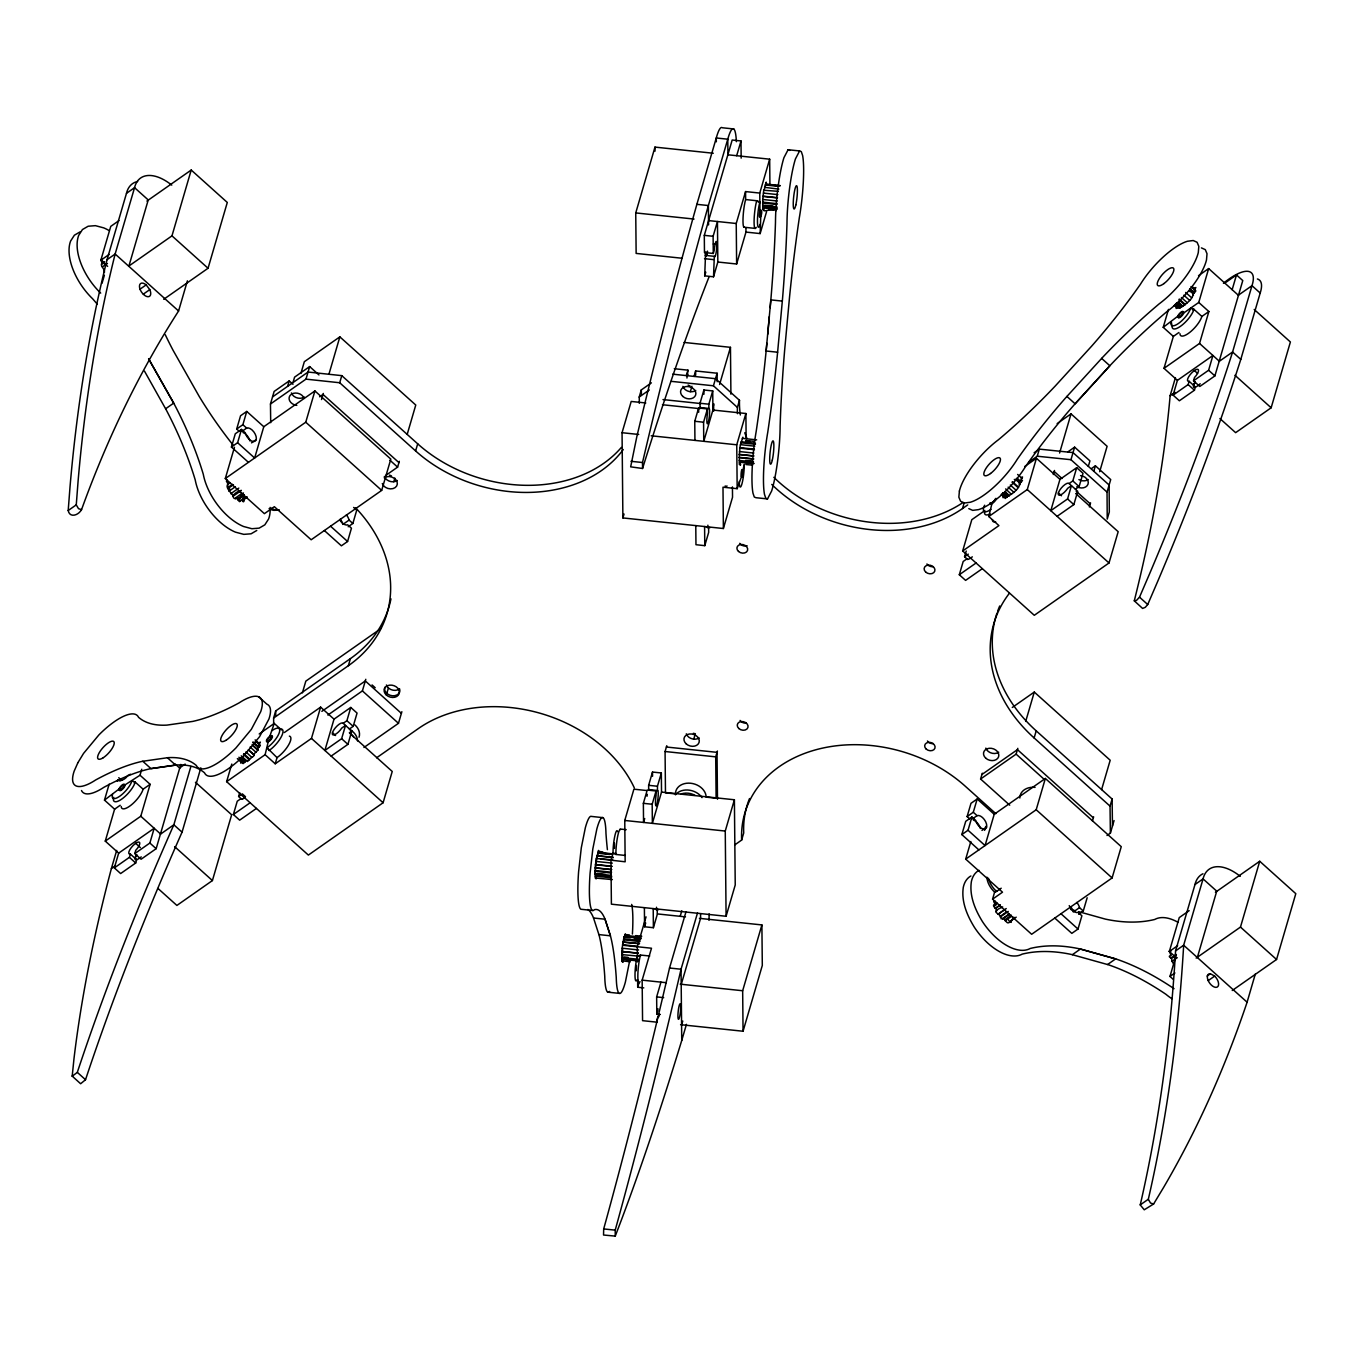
<?xml version="1.0" encoding="UTF-8"?>
<svg xmlns="http://www.w3.org/2000/svg" width="1364" height="1364" viewBox="0 0 1364 1364"><rect width="100%" height="100%" fill="white"/><g stroke="black" fill="none" stroke-linecap="round" stroke-linejoin="round"><path stroke-width="1.5" d="M705.29 251.999L705.273 253.687A7.792 1.125 -84 0 0 705.785 256.33M241.309 490.375C226.373 494.859 235.222 505.072 243.44 492.933M740.209 464.289L740.362 465.294L740.652 464.272M595.471 873.676L595.216 878.007L612.368 879.592M596 877.87L596.085 878.893L596.443 877.87M598.591 853.114L598.557 850.42L596.545 858.553L612.709 859.832M613.033 853.404L613.033 853.233A14.083 2.046 -84 0 1 614.789 836.166A14.083 2.046 -84 0 1 617.653 831.699M614.448 848.425L614.397 843.105M625.121 855.433L615.88 854.461L615.948 850.966A15.584 2.251 -84 0 1 620.518 829.602M743.21 470.751C741.726 487.272 741.419 465.465 743.21 470.751L742.442 470.665C741.59 465.448 740.072 480.657 741.965 475.388L737.174 488.67L722.988 487.187L723.38 528.516L622.888 517.928L622.052 432.712L631.208 401.442L645.786 402.977M766.278 183.168L766.193 182.145L764.113 190.278L778.23 191.335M1002.676 906.941C988.099 913.351 1001.21 912.022 1001.125 918.824C1007.126 916.369 1005.183 930.214 1013.878 917.171M1004.927 491.534L1009.292 495.456C1011.304 494.348 1027.467 484.015 1014.287 479.429M639.443 943.513L623.143 942.149L624.064 936.471L624.235 937.784M622.734 960.904L622.871 962.319L623.229 960.87M624.542 937.767L625.275 933.897L625.377 937.187M753.627 456.036L739.305 454.536L740.226 445.312L742.851 437.213M742.357 472.524L744.25 464.476A14.083 2.046 -84 0 1 741.863 484.135A14.083 2.046 -84 0 1 739.237 481.594L739.237 481.458M187.397 280.831L178.582 310.992A2579.102 1388.347 55 0 0 81.55 509.624C78.413 515.456 69.649 518.184 68.2 510.528L70.041 486.59A2525.838 1359.669 55 0 1 107.057 259.654L126.477 193.33A45.251 24.364 55 0 1 137.645 181.48M81.584 509.642L78.515 508.687L76.265 504.868L78.106 480.929A2525.838 1359.669 55 0 1 115.139 254.011L134.559 187.669A45.251 24.364 55 0 1 171.762 185.129M1189.135 291.197C1202.605 295.084 1175.256 311.742 1179.007 307.599M767.71 334.299L769.347 316.55M770.166 307.667L770.933 298.818A252.17 36.47 -84 0 0 775.485 222.315A46.768 6.769 -84 0 1 783.942 157.678L788.085 149.733L799.594 150.944L801.299 151.643L802.595 155.445A46.768 6.769 -84 0 1 799.355 217.558A252.17 36.47 -84 0 0 789.586 296.568L784.675 349.832A252.17 36.47 -84 0 0 780.106 426.335A46.768 6.769 -84 0 1 771.649 490.972L767.506 498.917L755.997 497.707L754.292 497.025L752.996 493.222A46.768 6.769 -84 0 1 756.236 431.109A252.17 36.47 -84 0 0 766.022 352.083L766.875 343.182M777.173 201.002L762.851 199.485L762.783 209.732L763.158 208.726M190.892 766.483L173.842 824.794A2579.102 860.803 -48.1 0 0 77.305 1072.377L72.19 1076.264L73.997 1058.566A2525.838 843.037 -48.1 0 1 111.388 868.527L116.69 850.403M638.591 949.958L622.172 948.202L621.95 961.552L622.666 959.045M230.243 482.737C222.366 485.618 231.522 492.847 233.244 496.036M240.064 499.906C239.962 505.686 236.893 494.927 235.358 498.593M228.453 484.851L226.39 481.1L227.225 480.094M739.305 454.536L739.424 464.51L740.004 462.362M636.357 965.439L636.272 970.759M764.079 209.169C761.214 213.585 773.405 207.243 775.843 210.891M243.679 761.862L243.099 763.618L246.611 760.396M245.912 751.922L251.76 757.361L253.551 756.253L254.505 753.457L258.171 749.961L252.17 744.471M112.53 794.377L112.513 794.479A14.083 4.706 -48.1 0 0 119.742 796.235A14.083 4.706 -48.1 0 0 131.967 780.856L132.035 780.72M113.689 797.292L113.348 799.389A15.584 5.2 -48.1 0 0 121.686 799.134A15.584 5.2 -48.1 0 0 134.149 784.829L135.224 782.118L131.967 780.856M629.418 962.029L625.394 982.012A46.768 6.769 -84 0 1 616.255 977.528A252.17 36.47 -84 0 0 610.543 936.198L604.934 918.893A252.17 36.47 -84 0 0 594.295 909.72A46.768 6.769 -84 0 1 590.101 873.011L592.811 848.988L596.835 829.005A46.768 6.769 -84 0 1 605.974 833.472A252.17 36.47 -84 0 0 607.406 849.653M733.764 128.966L722.272 127.756A45.251 6.547 -84 0 0 716.271 137.986L696.868 204.327A2525.838 365.313 -84 0 0 636.869 436.463L630.662 466.846L642.563 468.483A2579.102 373.02 -84 0 1 709.075 276.773M736.372 141.685A45.251 6.547 -84 0 0 727.779 139.196L708.376 205.538A2525.838 365.313 -84 0 0 648.377 437.673L642.495 462.515L642.563 468.483M686.007 911.715L669.536 968.014A2579.102 373.02 -84 0 1 603.689 1228.964L603.536 1235.017L615.266 1236.108L621.234 1220.422A2525.838 365.313 -84 0 0 681.744 1040.442L686.45 1024.33M697.516 912.942L681.045 969.224A2579.102 373.02 -84 0 1 615.198 1230.175L615.266 1236.108M611.635 869.533L595.267 867.811L594.875 874L595.386 873.028M598.984 853.131L599.563 851.954M759.884 202.094L759.85 202.23A14.083 2.046 -84 0 0 757.463 221.889A14.083 2.046 -84 0 0 760.072 224.412L760.106 224.327M760.703 210.329C757.821 226.168 764.846 208.675 759.936 210.261C757.787 225.009 762.544 210.857 759.936 210.261L759.765 193.074L769.671 159.179L727.865 154.78M636.954 979.915A14.083 2.046 -84 0 1 635.01 974.032A14.083 2.046 -84 0 1 637.397 955.891L640.449 955.175M107.637 266.372L100.834 260.268L110.757 226.373L119.009 220.593M102.044 283.218L104.38 275.238M128.83 266.304L148.233 199.945L134.559 187.669L126.477 193.33M129.358 265.69L171.966 235.853L191.216 170.04L227.294 202.452L208.044 268.265L163.731 299.296M136.588 854.631A7.792 2.609 -48.1 0 0 136.656 859.729L135.701 863.003L120.629 873.557L114.337 867.896L118.668 853.131L105.267 841.111L114.593 809.193L104.482 800.105L109.154 784.164M248.453 462.345L231.42 447.051L235.29 433.769L241.479 429.438L245.264 432.831A7.792 4.194 55 0 0 253.141 441.51A7.792 4.194 55 0 0 255.273 434.246A7.792 4.194 55 0 0 246.645 428.091L242.877 424.698L246.748 411.434L263.781 426.727L254.642 458.014L237.609 442.72L241.479 429.438M239.194 431.297L236.688 429.029L240.558 415.764L246.748 411.434M263.781 426.727L314.913 390.939L390.82 459.122L381.681 490.392L311.163 539.769L274.352 506.692L264.394 513.665L225.299 478.542L234.455 447.273M124.397 785.289L140.015 775.229L141.754 769.245M105.267 841.111L140.782 816.235L150.125 784.317L140.015 775.229M114.337 867.896L129.41 857.342L130.364 854.069A7.792 2.609 -48.1 0 1 131.029 847.931A7.792 2.609 -48.1 0 1 139.281 842.151A7.792 2.609 -48.1 0 1 135.752 850.301L134.797 853.574L141.089 859.235L156.161 848.681L180.798 764.42M270.703 422.687L270.464 404L274.13 391.451L289.202 380.897L292.987 384.29M134.797 853.574L149.87 843.037L154.183 828.272L118.668 853.131M287.616 386.353L289.202 380.897M292.987 382.585L294.59 377.129L309.662 366.575L318.954 374.93M300.898 373.463L304.325 361.716L339.858 336.857L415.764 405.04L407.188 434.4M270.464 404L305.979 379.141L309.662 366.575M72.104 1076.026L80.629 1083.749L85.523 1079.725A2579.102 860.803 -48.1 0 1 182.06 832.142L200.849 767.83M225.299 478.542L305.758 422.209L314.913 390.939M321.512 399.55L323.302 393.446M328.98 374.043L339.858 336.857M623.263 449.54A133.587 103.374 16.3 0 1 415.611 450.938L339.704 382.755L341.784 375.646L308.059 372.031L272.544 396.907M349.747 733.303L392.235 771.461L383.096 802.748L308.366 855.075L226.629 781.657L231.778 764.062M158.002 888.476L176.894 905.44L212.409 880.564L231.658 814.768L195.444 782.254M256.432 808.409L239.655 820.156L233.363 814.513L237.251 801.231L240.968 798.622A7.792 2.609 -48.1 0 0 244.94 797.735M241.786 799.321L238.632 796.491L239.74 792.706M273.67 724.267L273.618 718.044L275.698 710.934L350.429 658.607A149.597 115.77 16.3 0 0 390.957 598.847M226.629 781.657L265.11 754.701L268.435 740.942A3.904 1.296 -48.1 0 1 267.156 739.032A3.904 1.296 -48.1 0 1 271.811 735.759A3.904 1.296 -48.1 0 1 268.435 740.942M281.478 729.928L274.249 723.432L269.833 736.202M265.11 754.701L275.221 763.789L277.028 757.634L267.037 747.745M302.382 692.878L305.826 681.13L380.556 628.821M324.359 530.528L341.392 545.822L347.581 541.491L351.452 528.226L347.684 524.833A7.792 4.194 55 0 1 339.704 519.855M348.195 526.743L352.85 523.486L356.72 510.221L353.634 507.425M275.221 763.789L311.469 738.418L320.625 707.132L334.01 719.169L324.871 750.456L341.631 738.708L345.518 725.443L341.784 728.052A7.792 2.609 -48.1 0 1 333.293 734.991A7.792 2.609 -48.1 0 1 335.425 727.728A7.792 2.609 -48.1 0 1 343.182 723.312L346.899 720.703L350.77 707.439L357.061 713.082L353.191 726.347L349.457 728.956A7.792 2.609 -48.1 0 0 348.894 728.564M385.773 475.422L397.606 467.119L399.311 461.322M393.804 481.731L394.861 478.099M273.618 718.044L348.349 665.717L350.429 658.607M415.611 450.938L417.691 443.829L341.784 375.646M327.872 715.077L362.398 690.9L365.791 679.289M331.145 756.099L347.922 744.352L351.793 731.087L343.182 723.312M386.83 693.389L388.416 687.95M363.949 747.489L398.476 723.312L401.868 711.701M681.949 258.239L636.136 253.414L635.743 212.92L654.976 147.107L713.287 153.245M639.273 403.318A133.587 103.374 16.3 0 0 639.204 397.06L641.285 389.951L651.395 382.841M706.433 255.58A7.792 1.125 -84 0 0 707.473 251.129A7.792 1.125 -84 0 1 705.495 255.392L704.694 275.852L713.525 276.79L714.31 256.33A7.792 1.125 -84 0 0 716.424 250.805A7.792 1.125 -84 0 0 716.322 241.411A7.792 1.125 -84 0 0 714.259 250.192L713.287 253.465L704.472 252.528L704.301 235.358L732.178 140.015L740.993 140.952L741.163 158.139M622.888 517.928L624.03 514.023M713.287 253.465L713.116 236.279L717.447 221.514L717.839 262.024L713.525 276.79M736.679 155.718L740.993 140.952M704.694 275.852L705.785 272.169M686.365 375.612L687.95 370.156L674.276 368.723M686.927 378.033L687.95 370.156M717.839 262.024L736.628 264.002L736.236 223.491L745.562 191.574L759.765 193.074M694.037 376.413L695.623 370.957L717.106 373.225L717.191 381.715M690.355 391.707L691.94 386.251M736.628 264.002L745.972 232.085L745.92 228.095M694.941 440.384L694.753 421.271L698.624 408.007L707.456 408.927L707.49 413.173A7.792 1.125 -84 0 0 707.217 423.692A7.792 1.125 -84 0 0 709.331 416.429A7.792 1.125 -84 0 0 708.871 408.433L708.837 404.187L712.724 390.922L703.892 390.002L700.022 403.267L700.056 407.512L708.871 408.433M737.464 413.667A133.587 103.374 16.3 0 1 737.395 407.41L713.44 385.79L717.106 373.225M712.724 390.922L712.912 410.035L703.756 441.322L703.568 422.209L707.456 408.927M745.972 232.085L760.157 233.585L766.568 211.659M712.724 407.989L713.918 403.915M719.578 384.512L730.456 347.326L684.046 342.432M737.395 407.41L739.476 400.3L715.503 378.68L672.691 374.162M615.88 854.461L616.153 853.557L613.033 853.233L610.97 860.309L611.396 904.179L726.091 916.267L735.23 884.98L734.395 799.764L661.523 792.092L652.367 823.379L652.18 804.249L656.067 790.984L647.235 790.063L643.365 803.328L643.552 822.441L644.695 818.536M695.776 525.6L695.964 544.713L704.779 545.651L708.666 532.386L708.615 528.141A7.792 1.125 -84 0 1 707.882 525.191M600.569 858.996L625.155 861.792L624.763 820.463L633.902 789.176L646.434 790.506M737.174 488.67L736.748 444.8L745.886 413.514L712.912 410.035M723.38 528.516L732.536 497.229L732.434 486.897M649.196 790.08A7.792 1.125 -84 0 0 648.667 789.568L648.633 785.323L652.504 772.041L661.335 772.979L661.523 792.092M717.413 751.035L715.708 756.85L716.117 798.179L706.143 797.139A15.584 12.071 16.3 0 0 690.678 783.243A15.584 12.071 16.3 0 0 675.453 793.899L665.479 792.842L665.069 751.513L666.774 745.716M656.067 790.984L656.101 795.229A7.792 1.125 -84 0 0 655.828 805.749A7.792 1.125 -84 0 0 657.959 798.486A7.792 1.125 -84 0 0 657.499 790.489L657.448 786.244L661.335 772.979M693.747 739.152L695.35 733.696A7.792 6.036 16.3 0 1 693.355 733.286M637.448 961.91L637.295 946.735L646.042 916.847M656.493 907.248A7.792 1.125 -84 0 0 657.226 910.18L657.278 914.426L653.39 927.708L644.575 926.77L645.683 922.985M643.774 987.877L637.704 987.246L638.864 983.256M657.175 1022.199L642.563 1020.664L642.154 980.153L651.498 948.236L637.295 946.735M660.329 1014.458L656.8 1014.083L656.647 996.896L660.96 982.131M680.193 916.335L681.812 910.794M656.8 1014.083L657.772 1010.809A7.792 1.125 -84 0 1 657.977 1008.78M656.868 1020.221L657.823 1016.947A7.792 1.125 -84 0 0 658.062 1017.459M726.091 916.267L725.256 831.051L734.395 799.764M681.199 984.569L700.602 918.228L700.567 914.136M681.591 1025.08L682.767 1021.056M734.906 844.81L741.641 840.071L743.721 832.961A133.587 103.374 16.3 0 1 749.518 798.554M680.585 1024.671L743.056 1031.235L742.664 990.741L761.896 924.928L699.425 918.347M743.056 1031.235L762.306 965.439L761.896 924.928M771.768 484.425A133.587 103.374 16.3 0 0 962.507 508.55L964.075 503.214M1075.667 493.529L1118.173 531.704L1109.017 562.974L1034.287 615.3L962.677 550.971L971.816 519.684L983.904 511.227M982.353 568.652L965.593 580.382L959.301 574.738L963.189 561.474L966.906 558.865A7.792 2.609 -48.1 0 0 972.31 556.836M967.707 559.547L964.57 556.734L966.224 551.039M962.677 550.971L998.925 525.6L988.798 516.513L992.139 502.753M988.798 516.513L1027.28 489.557L1036.435 458.287L1059.947 479.395L1050.792 510.682L1067.569 498.951L1071.439 485.669L1067.722 488.278A7.792 2.609 -48.1 0 1 1059.231 495.217A7.792 2.609 -48.1 0 1 1061.345 487.971A7.792 2.609 -48.1 0 1 1069.103 483.538L1072.82 480.929L1076.707 467.664L1082.999 473.308L1079.112 486.59L1075.395 489.182M1028.558 462.311L1037.237 456.224L1039.317 449.114L1073.042 452.609L1109.12 485.021L1109.307 511.977L1107.227 519.087L1107.039 492.114L1110.705 479.565L1095.411 465.806L1091.677 468.415M1053.298 474.536L1054.491 470.461M1059.589 453.019L1071.03 413.872L1107.108 446.284L1099.674 471.722M1107.039 492.114L1070.962 459.702L1074.627 447.153L1089.938 460.896L1088.336 466.352M978.875 849.891L961.842 834.58L965.729 821.316L971.918 816.985L975.703 820.378A7.792 4.194 55 0 0 983.58 829.056A7.792 4.194 55 0 0 985.695 821.793A7.792 4.194 55 0 0 977.084 815.638L973.299 812.245L977.187 798.98L994.22 814.274L985.064 845.561L968.031 830.25L971.918 816.985M969.634 818.843L967.11 816.576L970.998 803.311L977.187 798.98M1009.752 805.186L980.597 779.014L982.302 773.2M994.22 814.274L1045.353 778.469L1121.259 846.669L1112.103 877.939L1031.644 934.272L992.566 899.166L1002.506 892.192L965.695 859.115L970.844 841.52M1057.083 516.325L1073.843 504.595L1077.731 491.313L1069.103 483.538M984.603 830.335L985.746 826.431M1093.809 471.262L1095.411 465.806M980.597 779.014L1016.129 754.139L1017.817 748.324M1025.694 721.42L1034.287 692.059L1110.194 760.242L1101.601 789.603M1089.376 506.948L1090.569 502.873M1107.005 835.484L1110.381 833.114L1110.04 806.141L1034.134 737.958L1036.214 730.848A149.597 115.77 16.3 0 1 996.982 613.084M992.566 899.166L994.629 892.09L996.811 890.556L996.538 891.476L993.81 888.612A15.584 8.389 55 0 1 988.457 878.228M1195.324 381.852A7.792 2.609 -48.1 0 0 1195.393 386.95L1194.438 390.223L1179.366 400.777L1173.091 395.117L1177.405 380.368L1164.004 368.331L1173.347 336.414L1163.219 327.326L1168.471 309.389M965.695 859.115L1036.197 809.756L1045.353 778.469M1223.423 283.269A45.251 15.106 -48.1 0 1 1251.981 285.673L1232.579 352.014A2525.838 843.037 -48.1 0 1 1149.46 574.091L1139.52 597.159L1136.485 600.416L1134.285 600.825A2579.102 860.803 -48.1 0 0 1170.124 395.748L1175.444 377.64M1179.007 315.34A3.904 1.296 -48.1 0 0 1179.621 317.659A3.904 1.296 -48.1 0 0 1183.679 313.004L1198.751 302.45L1208.657 268.572L1238.444 295.34M1164.004 368.331L1199.536 343.455L1208.862 311.538L1198.751 302.45M1173.091 395.117L1188.146 384.58L1189.118 381.289A7.792 2.609 -48.1 0 1 1189.766 375.151A7.792 2.609 -48.1 0 1 1198.018 369.371A7.792 2.609 -48.1 0 1 1194.489 377.521L1193.534 380.812L1199.826 386.455L1214.898 375.901L1242.774 280.575L1236.483 274.931L1224.753 283.132M1193.534 380.812L1208.606 370.258L1212.92 355.493L1177.405 380.368M1232.169 289.68L1236.483 274.931M1092.445 820.906L1093.638 816.831M1110.04 806.141L1112.12 799.031L1036.214 730.848M1134.285 600.825L1142.589 608.429L1145.283 607.321L1147.721 604.525L1157.678 581.439A2525.838 843.037 -48.1 0 0 1240.797 359.38L1260.183 293.038A45.251 15.106 -48.1 0 0 1257.369 278.972M1054.798 918.074L1071.814 933.368L1078.003 929.037L1081.891 915.773L1078.106 912.38A7.792 4.194 55 0 1 1069.223 905.628M1078.634 914.272L1083.272 911.033L1087.159 897.751M1110.381 833.114L1114.064 820.565M1219.893 418.526L1235.631 432.661L1271.146 407.785L1290.395 341.989L1254.198 309.475M1176.143 957.596L1169.34 951.492L1179.263 917.597L1189.169 910.658M1140.236 1204.924A2579.102 1388.347 55 0 0 1175.563 950.879L1194.983 884.537A45.251 24.364 55 0 1 1202.963 873.761M1173.108 979.25L1169.971 976.436L1176.382 954.493M1197.336 957.511L1216.739 891.169L1203.065 878.893L1194.983 884.537M1196.16 958.091L1240.473 927.077L1259.722 861.264L1295.8 893.676L1276.551 959.489L1232.238 990.503M1255.306 974.049L1247.088 1002.199L1183.662 945.235L1203.065 878.893A45.251 24.364 55 0 1 1240.268 876.353M247.191 760.379L247.395 761.538L251.76 757.361M623.075 941.791L622.172 948.202M763.772 189.937L762.715 199.604M596.273 858.109L595.13 867.93L611.566 869.686M1190.772 307.957L1190.721 308.076A14.083 4.706 -48.1 0 1 1178.479 323.456A14.083 4.706 -48.1 0 1 1171.267 321.699L1172.085 326.61A15.584 5.2 -48.1 0 0 1180.423 326.354A15.584 5.2 -48.1 0 0 1192.886 312.049L1193.96 309.338L1190.721 308.076L1193.909 309.475M1005.797 496.701L1005.183 498.491L1008.695 495.303M119.742 781.043C122.214 779.867 125.045 779.765 127.824 775.468M102.76 264.036L100.834 260.081L101.669 259.075M258.478 745.051L260.353 742.118L258.239 743.465M1176.348 307.377L1176.177 308.486L1178.138 307.019L1175.222 304.394M240.848 761.947L240.661 763.056L242.622 761.606L239.706 758.981M1175.598 950.896L1183.662 945.235A2579.102 1388.347 55 0 1 1148.318 1199.263L1140.219 1204.889L1144.243 1209.8L1153.603 1204.003L1163.611 1187.413A2525.838 1359.669 55 0 0 1247.105 1002.216M621.643 957.613L638.079 959.216M1194.165 290.14L1195.853 287.531L1194.046 288.571M117.833 779.765L117.406 781.197L119.009 780.055M130.433 774.223L128.267 775.383M1003.239 496.428C1001.466 500.162 1007.791 494.518 1001.534 494.126M1020.852 479.685L1022.557 477.008L1021.056 477.724M799.594 150.944L795.451 158.889A46.768 6.769 -84 0 0 786.994 223.543A252.17 36.47 -84 0 1 782.424 300.029L777.514 353.293A252.17 36.47 -84 0 1 767.744 432.32A46.768 6.769 -84 0 0 764.505 494.433L765.801 498.235L767.506 498.917M1177.251 957.699L1171.983 961.279L1173.671 964.024M1020.869 480.793C1025.864 478.355 1017.339 484.578 1020.119 484.68M258.12 749.791C254.898 749.671 264.156 743.329 258.495 745.818M1193.5 295.118C1190.601 295.033 1199.382 288.963 1194.199 291.231M269.134 750.541L271.999 748.256A15.584 5.2 -48.1 0 0 282.212 734.821A15.584 5.2 -48.1 0 0 279.688 729.075M1171.079 955.533L1169.255 951.066L1171.045 951.083M639.204 397.06L649.315 389.951M146.903 201.071L191.216 170.04M100.834 260.268L109.137 254.454M107.074 259.672L115.156 254.028L178.582 310.992M104.636 261.683C96.895 264.411 105.352 268.299 104.431 272.408M102.368 266.867L107.466 263.457M139.708 289.407L146.17 284.888L149.767 289.628A7.792 4.194 55 0 1 149.801 296.09A7.792 4.194 55 0 1 144.021 294.897L142.623 293.533A7.792 4.194 55 0 1 139.742 284.65A7.792 4.194 55 0 1 146.17 284.888M143.305 294.147L149.767 289.628M165.624 408.774L173.705 403.113L148.591 358.766L174.2 404.051A252.17 135.735 55 0 1 203.287 474.263A46.768 25.183 55 0 0 243.593 526.504L251.897 528.721L259.143 528.141L264.838 524.833L268.589 519.002A46.768 25.183 55 0 0 270.123 507.391M68.2 510.528L76.265 504.868M236.688 429.029L242.877 424.698M242.008 431.348L246.645 428.091M231.42 447.051L237.609 442.72M251.522 442.874L256.159 439.634M319.636 396.805L323.012 394.435L398.936 462.618M227.652 487.715L232.494 484.339M228.589 488.09L233.432 484.697M228.947 491.228L235.392 486.709M230.738 493.751L238.819 488.09M233.091 496.223L241.172 490.58M235.631 497.826L242.093 493.308M237.865 499.514L244.327 494.996M237.882 499.838L244.327 495.32M240.286 500.997L245.128 497.621M244.19 500.332C243.576 504.987 239.399 497.025 246.969 496.905M242.298 500.69L247.14 497.297M352.85 523.486L349.065 520.093L342.875 524.424A7.792 4.194 55 0 0 340.199 519.224M104.482 800.105L119.009 789.057M134.184 782.851L135.224 782.118L143.118 789.21L150.125 784.317M114.593 809.193L120.203 805.272M179.792 767.864L185.163 764.096M259.194 733.968L274.249 723.432M284.377 732.519L320.625 707.132M321.853 711.36L365.296 680.943L401.391 713.355M111.405 868.51L114.764 866.157M160.389 834.222L173.842 824.794L182.043 832.159M334.01 719.169L350.77 707.439M238.632 796.491L242.366 793.899L245.503 796.712M349.32 732.826L351.793 731.087M233.363 814.513L250.141 802.765M376.617 757.787L418.339 728.581A133.587 103.374 16.3 0 1 634.311 787.846M1198.513 275.681L1208.657 268.572M1163.219 327.326L1177.746 316.278M1192.937 310.071L1193.96 309.338L1201.872 316.431L1208.862 311.538M1173.347 336.414L1178.939 332.492M1238.529 295.084L1251.981 285.673L1260.183 293.038M1057.134 423.607L1071.03 413.872M1034.117 452.763L1039.317 449.114M962.507 508.55L967.724 504.902M1024.722 466.488L1036.435 458.287M1067.927 451.842L1074.627 447.153M1170.141 395.731L1174.984 392.338M1219.126 361.443L1232.579 352.014L1240.78 359.38M1059.947 479.395L1076.707 467.664M964.57 556.734L968.287 554.125M959.301 574.738L976.061 563.008M1012.293 707.456L1034.287 692.059M981.927 774.496L1017.442 749.637L1093.348 817.82M967.11 816.576L973.299 812.245M972.447 818.894L977.084 815.638M961.842 834.58L968.031 830.25M981.961 830.42L986.598 827.181M996.538 891.476L1001.21 888.203M996.231 911.459C998.96 908.56 987.979 905.526 997.476 903.241M995.209 908.424L1000.051 905.031M995.481 908.441L1000.324 905.048M998.329 914.033L1004.791 909.515M998.175 914.204L1006.24 908.56M1000.409 916.216L1006.871 911.698M1000.221 917.051L1008.286 911.408M1002.642 918.586L1009.104 914.068M1002.642 918.91L1009.104 914.391M1004.859 919.677L1011.321 915.159M1005.166 920.802L1011.611 916.267M1008.439 920.018L1009.752 921.672L1016.214 917.154M1083.272 911.033L1079.504 907.64L1073.315 911.97A7.792 4.194 55 0 0 1070.638 906.77M1072.377 954.681L1080.441 949.037L1115.65 958.875L1107.585 964.519M1215.409 892.295L1259.722 861.264M1169.34 951.492L1177.644 945.678M1170.534 955.516C1166.203 956.897 1174.489 960.205 1175.427 954.664M1170.585 958.039L1176.365 955.022M1169.971 976.436L1174.916 972.975M1207.14 976.01L1210.38 973.743L1214.676 976.095A7.792 4.194 55 0 1 1218.529 985.098A7.792 4.194 55 0 1 1212.732 986.189L1211.283 984.996A7.792 4.194 55 0 1 1207.362 977.476A7.792 4.194 55 0 1 1210.38 973.743M1208.214 980.614L1214.676 976.095M272.05 730.575L272.186 730.507A14.083 4.706 -48.1 0 1 279.415 732.263A14.083 4.706 -48.1 0 1 267.173 747.643L269.271 750.422M990.997 509.352L990.878 509.437A14.083 4.706 -48.1 0 1 984.638 505.226M1153.603 1204.003L1150.534 1203.048L1148.283 1199.246M80.084 231.88L74.389 235.205L70.621 241.036A46.768 25.183 55 0 0 92.616 298.767A252.17 135.735 55 0 1 97.236 304.138M256.773 530.477L251.078 533.801L243.815 534.364L235.512 532.165A46.768 25.183 55 0 1 195.222 479.923A252.17 135.735 55 0 0 166.135 409.712L144.499 371.144M996.402 891.34L994.629 892.09A14.083 7.587 55 0 1 986.939 877.171M1172.136 961.109L1171.523 958.415M1037.237 456.224L1070.962 459.702M765.698 184.021L780.02 185.538M765.681 184.43L780.003 185.947M765.119 184.975L777.395 186.271M764.522 187.328L778.861 189.119M763.516 193.091L777.838 194.609M763.192 196.177L777.514 197.695M762.988 196.399L777.309 197.899M745.562 191.574L745.648 199.553L756.73 200.73L759.85 202.23L756.696 200.866M762.8 202.162L777.122 203.679M762.561 202.997L776.883 204.515M764.778 205.299L772.962 206.169M762.664 205.418L776.986 206.936M762.97 206.629L777.292 208.129M762.783 207.857L777.088 209.374M769.296 209.374L773.388 209.817M696.868 204.327L708.376 205.538L708.564 224.941M760.754 216.467L760.157 233.585M635.743 212.92L694.037 219.058M708.615 220.593L736.236 223.491M743.892 227.208L754.974 228.385M704.301 235.358L713.116 236.279M713.338 244.037L716.867 244.412M705.495 255.392L714.31 256.33M704.523 258.666L713.355 259.603M782.339 301.103L770.831 299.892L766.125 351.008L777.633 352.219M671.241 381.34L713.44 385.79M700.022 403.267L708.837 404.187M662.989 399.567L700.96 403.574M662.444 404.733L699.92 408.671M694.753 421.271L703.568 422.209M742.34 438.356L756.662 439.856M745.818 440.487L754.002 441.356M745.801 440.913L749.893 441.339M741.129 441.731L755.451 443.232M741.129 442.806L755.451 444.306M740.516 444.664L754.838 446.181M622.052 432.712L638.71 434.468M651.208 435.781L736.748 444.8M740.021 447.648L754.343 449.148M740.141 448.193L754.462 449.711M739.493 451.552L753.815 453.07M739.51 454.417L753.832 455.917M739.322 457.383L753.644 458.884M739.254 457.554L753.576 459.071M745.579 460.333L751.717 460.981M739.203 460.452L753.525 461.953M739.544 461.85L753.849 463.368M739.458 462.208L753.781 463.726M745.852 464.51L752.502 465.175M630.986 461.305L642.495 462.515M706.518 527.271L710.047 527.646M666.399 747.012L717.021 752.348L717.481 799.219M665.069 751.513L715.708 756.85M648.633 785.323L657.448 786.244M648.667 789.568L657.499 790.489M643.365 803.328L652.18 804.249M602.939 817.65L591.43 816.422A46.768 6.769 -84 0 0 585.327 827.795L581.303 847.777L578.592 871.801A46.768 6.769 -84 0 0 580.928 909.259L592.436 910.47M624.763 820.463L725.256 831.051M620.109 829.022L626.195 829.67M598.711 851.443L602.803 851.886M598.131 852.312L612.453 853.813M598.131 852.705L612.436 854.205M599.597 853.438L609.827 854.512M596.955 855.62L613.323 857.342M596.972 855.893L613.34 857.615M595.932 861.417L612.3 863.139M595.625 864.503L611.976 866.225M595.403 864.725L611.771 866.447M595.216 870.488L611.583 872.21M594.994 871.323L611.362 873.045M597.21 873.574L605.394 874.443M595.096 873.693L611.464 875.415M595.403 874.904L611.754 876.626M595.198 876.131L611.566 877.853M655.129 909.328L658.659 909.686M657.516 913.931L685.495 916.881M593.545 918.006L605.053 919.217L610.424 935.806L598.932 934.596M625.377 934.528L629.469 934.971M635.607 935.602L641.745 936.25M624.848 935.346L641.216 937.068M624.746 936.659L641.114 938.381M624.235 937.085L630.373 937.716M634.465 938.159L640.603 938.807M634.448 938.551L640.586 939.199M623.638 938.773L640.006 940.495M623.638 939.847L640.006 941.569M623.092 942.047L639.46 943.769M622.53 944.706L636.852 946.207M622.649 945.252L636.971 946.752M622.035 951.424L638.386 953.146M621.831 951.543L638.182 953.266M649.724 956.011L640.483 955.039L639.784 957.92A15.584 2.251 -84 0 0 637.841 976.794A15.584 2.251 -84 0 0 640.006 981.62M637.397 955.891L640.5 956.232M621.762 954.578L638.199 956.113M623.996 956.948L628.088 957.375M622.052 958.892L638.42 960.614M621.967 959.233L638.335 960.955M622.24 960.887L630.424 961.756M669.536 968.014L681.045 969.224L681.744 1040.425M642.154 980.153L666.246 982.694M680.193 984.16L742.664 990.741M656.647 996.896L663.688 997.647M607.781 992.157L619.29 993.367M603.689 1228.93L615.198 1230.14M305.979 379.141L339.704 382.755M1070.604 909.396L1074.679 910.538M1078.754 911.681L1105.249 919.08A252.17 135.735 55 0 0 1154.762 919.455A46.768 25.183 55 0 1 1177.899 922.235M994.254 905.508L995.157 905.781M613.033 853.233L615.88 854.29M788.085 149.733L789.79 150.432M1201.411 247.89L1205.299 249.646L1207.021 253.738L1206.492 259.91A46.768 15.618 -48.1 0 1 1167.379 311.214A252.17 84.159 -48.1 0 0 1110.569 364.972L1074.372 404.614A252.17 84.159 -48.1 0 0 1025.489 466.607A46.768 15.618 -48.1 0 1 978.448 509.642L972.685 510.375L968.798 508.636M994.833 900.751L993.674 901.604L995.754 905.065M1192.102 286.576L1195.017 289.202M1191.778 286.849L1194.694 289.475M1190.96 286.611L1195.341 290.532M1190.073 288.844L1194.455 292.783M1189.8 288.998L1194.182 292.919M1185.64 292.442L1191.624 297.744M1183.833 295.187L1189.664 300.421M1181.429 297.523L1187.26 302.757M1179.246 299.04L1185.077 304.274M1178.973 299.858L1184.822 305.11M1178.308 302.262L1182.69 306.184M1178.172 302.552L1182.554 306.491M1176.552 302.927L1180.917 306.849M1175.87 303.95L1180.235 307.872M1183.134 312.509L1183.679 313.004A3.904 1.296 -48.1 0 0 1180.951 313.089M1174.302 305.331L1177.217 307.957M1199.536 343.455L1219.211 361.136M1234.949 375.271L1271.146 407.785M1208.606 370.258L1214.898 375.901M1194.387 370.565L1197.541 373.395M1189.118 381.289L1195.393 386.95M1188.146 384.58L1194.438 390.223M1101.635 358.391L1109.836 365.757L1075.105 403.795L1066.904 396.43M1072.82 480.929L1079.112 486.59M1054.184 471.45L1062.044 478.491M1076.162 491.176L1090.279 503.862M1067.569 498.951L1073.843 504.595M1058.362 492.933L1061.516 495.763M1017.629 474.45L1021.994 478.389M1017.05 478.116L1021.414 482.038M1016.129 478.781L1020.511 482.703M1027.28 489.557L1109.017 562.974M1012.668 481.918L1018.499 487.17M1011.969 482.123L1017.8 487.357M1139.52 597.159L1147.721 604.525M1010.315 485.038L1016.146 490.29M1008.132 487.153L1013.964 492.387M1005.66 488.909L1011.474 494.365M1004.722 492.302L1009.087 496.24M1002.881 492.762L1007.246 496.684M1002.711 493.069L1007.092 497.007M1001.261 494.45L1005.166 497.707M1240.473 927.077L1276.551 959.489M1016.129 754.139L1043.75 778.946M1036.197 809.756L1112.103 877.939M995.856 813.677L965.235 786.193A133.587 103.374 16.3 0 0 819.952 748.717A133.587 103.374 16.3 0 0 741.641 840.071M1060.987 913.744L1078.003 929.037M171.966 235.853L208.044 268.265M389.933 460.231L397.606 467.119M305.758 422.209L381.681 490.392M330.548 526.197L347.581 541.491M372.065 684.933L375.202 687.746M362.398 690.9L398.476 723.312M346.899 720.703L353.191 726.347M341.631 738.708L347.922 744.352M332.441 732.707L335.578 735.537M311.469 738.418L383.096 802.748M258.649 696.782L266.85 704.148A46.768 15.618 -48.1 0 1 268.913 719.067L259.535 736.731L244.173 755.247A46.768 15.618 -48.1 0 1 204.566 772.877A252.17 84.159 -48.1 0 0 176.092 765.034L150.415 768.716A252.17 84.159 -48.1 0 0 103.886 787.318A46.768 15.618 -48.1 0 1 81.516 790.523M255.136 739.868L259.518 743.789M256.279 741.436L259.194 744.045M255.477 741.181L259.842 745.102M253.124 742.135L258.955 747.37M252.852 742.272L258.683 747.506M252.988 745.903L257.353 749.825M250.123 747.063L256.125 752.331M249.544 750.712L253.926 754.65M248.299 749.825L254.13 755.059M243.713 753.661L249.544 758.896M243.457 754.48L249.288 759.731M241.223 755.844L245.588 759.765M241.053 757.514L245.418 761.453M238.905 757.225L244.736 762.459M238.598 759.202L242.963 763.141M237.336 758.606L241.701 762.544M175.001 763.874L179.707 768.103M167.397 757.719L175.598 765.085L150.961 768.614L142.76 761.248M118.753 777.719L121.669 780.327M140.782 816.235L160.475 833.916M174.643 846.635L212.409 880.564M149.87 843.037L156.161 848.681M135.65 843.344L140.373 847.59M130.364 854.069L136.656 859.729M129.41 857.342L135.701 863.003M77.322 1072.36L85.523 1079.725M1009.752 921.672L1011.218 922.388L1011.389 920.99M1112.12 799.031L1112.461 826.004M769.671 159.179L769.91 183.492M756.747 201.906L756.73 200.73L756.014 203.594A15.584 2.251 -84 0 0 754.087 222.468A15.584 2.251 -84 0 0 756.253 227.311M745.886 413.514L746.142 438.594M730.456 347.326L730.916 394.179M727.933 154.541L727.779 139.196L716.271 137.986L716.322 141.822M713.628 404.903L713.679 411.297M703.892 390.002L703.943 394.247M704.591 526.538L704.779 545.651M698.624 408.007L698.675 412.252M695.623 370.957L695.674 375.202M654.976 147.107L655.027 151.165M652.504 772.041L652.555 776.287M653.203 908.577L653.39 927.708M644.388 907.657L644.575 926.77M637.636 979.915L637.704 987.246M275.698 710.934L275.733 715.077M384.222 477.792A7.792 6.036 16.3 0 1 395.935 479.855A7.792 6.036 16.3 0 1 392.985 488.602A7.792 6.036 16.3 0 1 382.295 483.521M296.806 405.364A7.792 6.036 16.3 0 1 289.1 398.953A7.792 6.036 16.3 0 1 295.357 393.037A7.792 6.036 16.3 0 1 304.138 398.407M997.613 611.294A149.597 115.77 16.3 0 1 999.71 605.991M621.387 447.392A133.587 103.374 16.3 0 1 417.691 443.829M641.285 389.951A133.587 103.374 16.3 0 1 641.37 394.128M962.916 502.583A133.587 103.374 16.3 0 1 773.848 477.315M746.961 438.441A133.587 103.374 16.3 0 1 744.761 432.763M740.345 414.997A133.587 103.374 16.3 0 1 739.476 400.3M746.159 723.108A5.49 4.245 16.3 0 1 740.072 720.431M1034.134 737.958A149.597 115.77 16.3 0 1 1009.343 593.323M695.759 390.479A7.792 6.036 16.3 0 1 682.887 386.37M699.169 737.924A7.792 6.036 16.3 0 1 686.297 733.815M998.721 752.229A7.792 6.036 16.3 0 1 985.848 748.12M304.291 397.026A7.792 6.036 16.3 0 1 291.419 392.917M399.277 689.093A7.792 6.036 16.3 0 1 386.404 684.984M397.231 480.503A7.792 6.036 16.3 0 1 384.358 476.411M747.097 545.736A5.49 4.245 16.3 0 1 739.697 543.332M933.334 743.619A5.303 4.109 16.3 0 1 927.452 741.01M933.027 566.674A5.49 4.245 16.3 0 1 926.94 563.98M355.475 507.664A149.597 115.77 16.3 0 1 348.349 665.717M1088.165 479.582A7.792 6.036 16.3 0 1 1078.907 479.582M1080.561 475.644A7.792 6.036 16.3 0 1 1088.046 484.152A7.792 6.036 16.3 0 1 1076.827 486.692M391.434 475.866A7.792 6.036 16.3 0 1 389.575 475.064M346.388 514.893A7.792 4.194 55 0 1 349.065 520.093M242.963 432.49A7.792 4.194 55 0 1 249.936 440.93M276.278 509.983A14.083 7.587 55 0 1 269.1 508.584M279.228 509.744A15.584 8.389 55 0 1 271.3 508.192M232.971 444.903A252.17 135.735 55 0 1 199.263 396.532L173.092 350.326A252.17 135.735 55 0 1 165.266 334.726M230.09 489.761A11.696 6.291 55 0 1 228.828 487.101M228.078 484.493A11.696 6.291 55 0 1 227.89 482.106M100.697 293.124A46.768 25.183 55 0 1 78.703 235.375L82.454 229.544L88.149 226.236L95.395 225.657L103.715 227.873A46.768 25.183 55 0 1 108.967 230.482M102.692 263.082A11.696 6.291 55 0 1 102.505 260.695M399.601 688.82A7.792 6.036 16.3 0 1 392.269 695.759A7.792 6.036 16.3 0 1 384.784 687.251M354.947 724.949A15.584 12.071 16.3 0 1 359.039 737.225M351.349 734.446A14.083 10.912 16.3 0 1 353.583 736.969M349.747 729.501A15.584 12.071 16.3 0 1 357.521 740.942M143.118 789.21A15.584 5.2 -48.1 0 1 131.012 805.169A15.584 5.2 -48.1 0 1 121.243 806.482M121.498 786.551A3.904 1.296 -48.1 0 1 124.994 785.579A3.904 1.296 -48.1 0 1 120.68 790.54A3.904 1.296 -48.1 0 1 120.833 787.318M141.225 856.865A7.792 2.609 -48.1 0 1 139.776 858.058L138.395 858.945A7.792 2.609 -48.1 0 1 136.673 854.785M289.373 736.117A15.584 5.2 -48.1 0 1 288.674 744.812A15.584 5.2 -48.1 0 1 277.028 757.634M267.259 740.277A3.904 1.296 -48.1 0 1 271.794 736.048A3.904 1.296 -48.1 0 1 270.652 739.936A3.904 1.296 -48.1 0 1 266.901 741.505M689.962 385.842A7.792 6.036 16.3 0 1 688.104 385.023M686.416 375.202A7.792 6.036 16.3 0 1 688.002 374.401M744.488 227.191A15.584 2.251 -84 0 1 743.056 217.814A15.584 2.251 -84 0 1 745.648 199.553M700.056 407.512A7.792 1.125 -84 0 1 700.346 407.495M726.961 485.857A15.584 2.251 -84 0 1 725.222 485.891M737.361 488.073A15.584 2.251 -84 0 1 736.765 488.09M1201.872 316.431A15.584 5.2 -48.1 0 1 1189.766 332.39A15.584 5.2 -48.1 0 1 1179.979 333.703M1179.57 314.538A3.904 1.296 -48.1 0 1 1180.235 313.788M1200.167 383.727A7.792 2.609 -48.1 0 1 1198.717 385.074L1197.285 386.148A7.792 2.609 -48.1 0 1 1194.029 387.171M1193.551 386.694A7.792 2.609 -48.1 0 1 1195.239 381.75M995.703 521.935A15.584 5.2 -48.1 0 1 992.378 519.684M996.163 498.44A3.904 1.296 -48.1 0 1 993.043 502.975A3.904 1.296 -48.1 0 1 990.69 502.753M990.128 513.955A15.584 5.2 -48.1 0 1 984.825 510.392M995.515 498.491A3.904 1.296 -48.1 0 1 995.26 499.173M994.816 499.923A3.904 1.296 -48.1 0 1 991.799 502.975A3.904 1.296 -48.1 0 1 990.059 502.804M1019.846 798.025A15.584 12.071 16.3 0 1 1035.071 787.369M1076.827 902.439A7.792 4.194 55 0 1 1079.504 907.64M973.402 820.037A7.792 4.194 55 0 1 980.358 828.477M978.977 870.334A46.768 25.183 55 0 0 971.356 881.69C969.241 895.926 975.158 909.788 982.489 921.655A46.768 25.183 55 0 0 1030.212 948.474A252.17 135.735 55 0 1 1079.708 948.867L1116.4 959.114A252.17 135.735 55 0 1 1174.029 988.678M1171.829 998.687A46.768 25.183 55 0 1 1165.964 994.322A252.17 135.735 55 0 0 1108.335 964.757L1071.644 954.51A252.17 135.735 55 0 0 1022.148 954.135A46.768 25.183 55 0 1 974.408 927.315C967.093 915.432 961.16 901.57 963.291 887.35A46.768 25.183 55 0 1 970.912 875.978M996.163 904.673A11.696 6.291 55 0 1 996.283 902.474M681.216 793.95A14.083 10.912 16.3 0 1 695.077 795.4M675.453 794.82A15.584 12.071 16.3 0 1 702.017 797.633M659.409 1014.475A7.792 1.125 -84 0 1 658.693 1016.913M709.144 913.846A45.251 6.547 -84 0 1 708.973 920.308M647.013 796.252A7.792 1.125 -84 0 1 647.286 794.291M622.598 956.607A11.696 1.688 -84 0 1 622.632 949.191M623.314 943.189A11.696 1.688 -84 0 1 623.791 940.461M624.32 938.193A11.696 1.688 -84 0 1 625.394 935.534M596.068 863.259A11.696 1.688 -84 0 1 599.376 853.063M595.642 869.175A11.696 1.688 -84 0 1 595.795 866.293M631.685 904.417A46.768 6.769 -84 0 1 632.402 934.067M609.64 991.389A46.768 6.769 -84 0 1 604.746 976.317A252.17 36.47 -84 0 0 599.035 934.988L593.425 917.682A252.17 36.47 -84 0 0 587.884 909.447M959.404 491.006L958.858 497.178L960.597 501.27L964.484 503.009L970.247 502.276A46.768 15.618 -48.1 0 0 1017.288 459.242A252.17 84.159 -48.1 0 1 1066.171 397.248L1102.368 357.607A252.17 84.159 -48.1 0 1 1159.178 303.848A46.768 15.618 -48.1 0 0 1198.291 252.545L1198.82 246.373L1197.098 242.28L1193.21 240.524L1187.447 241.258A46.768 15.618 -48.1 0 0 1140.406 284.309A252.17 84.159 -48.1 0 1 1091.507 346.303L1055.31 385.944A252.17 84.159 -48.1 0 1 998.499 439.702A46.768 15.618 -48.1 0 0 959.404 491.006M77.901 762.681L74.185 771.086A46.768 15.618 -48.1 0 0 95.685 779.952A252.17 84.159 -48.1 0 1 142.214 761.351L167.908 757.668A252.17 84.159 -48.1 0 1 196.365 765.511A46.768 15.618 -48.1 0 0 235.989 747.881L251.334 729.365L260.712 711.701A46.768 15.618 -48.1 0 0 239.194 702.835A252.17 84.159 -48.1 0 1 192.665 721.42L166.988 725.102A252.17 84.159 -48.1 0 1 138.514 717.276A46.768 15.618 -48.1 0 0 98.907 734.906L83.545 753.422L77.901 762.681M680.517 1004.586L680.312 1003.972A7.792 1.125 -84 0 0 678.795 1007.348A7.792 1.125 -84 0 0 677.925 1015.975L677.976 1017.476A7.792 1.125 -84 0 0 679.477 1017.356A7.792 1.125 -84 0 0 680.704 1007.212L680.517 1004.586M738.487 551.431A5.49 4.245 16.3 0 0 747.523 550.493A5.49 4.245 16.3 0 0 740.891 544.475A5.49 4.245 16.3 0 0 738.487 551.431M926.207 749.092A5.303 4.109 16.3 0 0 934.937 748.171A5.303 4.109 16.3 0 0 928.526 742.357A5.303 4.109 16.3 0 0 926.207 749.092M386.353 695.043A7.792 6.036 16.3 0 0 399.158 693.645A7.792 6.036 16.3 0 0 389.678 685.154A7.792 6.036 16.3 0 0 386.353 695.043M738.845 728.529A5.49 4.245 16.3 0 0 747.898 727.575A5.49 4.245 16.3 0 0 741.249 721.556A5.49 4.245 16.3 0 0 738.845 728.529M682.835 396.447A7.792 6.036 16.3 0 0 695.64 395.048A7.792 6.036 16.3 0 0 686.16 386.541A7.792 6.036 16.3 0 0 682.835 396.447M686.228 743.892A7.792 6.036 16.3 0 0 699.05 742.493A7.792 6.036 16.3 0 0 689.57 733.985A7.792 6.036 16.3 0 0 686.228 743.892M985.78 758.196A7.792 6.036 16.3 0 0 998.584 756.798A7.792 6.036 16.3 0 0 989.122 748.29A7.792 6.036 16.3 0 0 985.78 758.196M925.713 572.079A5.49 4.245 16.3 0 0 934.766 571.141A5.49 4.245 16.3 0 0 928.134 565.122A5.49 4.245 16.3 0 0 925.713 572.079M121.004 789.551A3.904 1.296 -48.1 0 0 124.38 784.368A3.904 1.296 -48.1 0 0 119.708 787.625A3.904 1.296 -48.1 0 0 121.004 789.551M226.407 740.004A11.696 3.904 -48.1 0 0 237.114 724.335A11.696 3.904 -48.1 0 0 223.372 733.372A11.696 3.904 -48.1 0 0 226.407 740.004M103.357 757.651A11.696 3.904 -48.1 0 0 114.065 741.982A11.696 3.904 -48.1 0 0 100.322 751.018A11.696 3.904 -48.1 0 0 103.357 757.651M772.297 460.111A11.696 1.688 -84 0 0 773.286 441.101A11.696 1.688 -84 0 0 769.79 456.36A11.696 1.688 -84 0 0 772.297 460.111M795.826 204.941A11.696 1.688 -84 0 0 796.815 185.913A11.696 1.688 -84 0 0 793.319 201.19A11.696 1.688 -84 0 0 795.826 204.941M1179.741 316.772A3.904 1.296 -48.1 0 0 1183.117 311.589A3.904 1.296 -48.1 0 0 1178.462 314.845A3.904 1.296 -48.1 0 0 1179.741 316.772M990.537 473.496A11.696 3.904 -48.1 0 0 1000.017 458.099A11.696 3.904 -48.1 0 0 985.848 468.602A11.696 3.904 -48.1 0 0 990.537 473.496M1163.969 283.559A11.696 3.904 -48.1 0 0 1173.449 268.179A11.696 3.904 -48.1 0 0 1159.264 278.682A11.696 3.904 -48.1 0 0 1163.969 283.559"/></g></svg>
